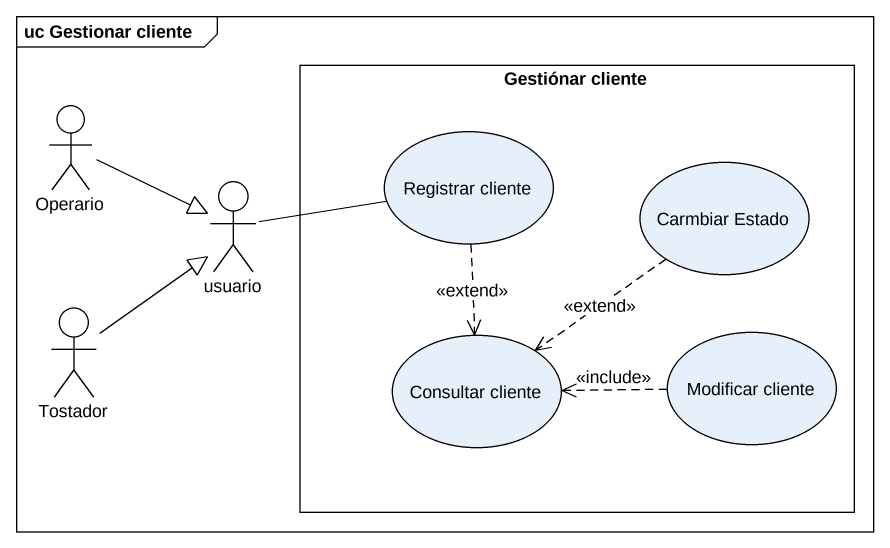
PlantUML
@startuml
mainframe uc Gestionar cliente
actor Operario
rectangle "Gestiónar cliente" as Gestiónar_cliente #FFFFFF {
  usecase "Registrar cliente" as Registrar_cliente
  usecase "Carmbiar Estado" as Carmbiar_Estado
  usecase "Modificar cliente" as Modificar_cliente
  usecase "Consultar cliente" as Consultar_cliente
}
actor usuario
actor Tostador
Operario -right-|> usuario
usuario -right- Registrar_cliente
Registrar_cliente ..> Consultar_cliente : <<extend>>
Carmbiar_Estado ..> Consultar_cliente : <<extend>>
Tostador -up-|> usuario
Modificar_cliente .left.> Consultar_cliente : <<include>>
@enduml
